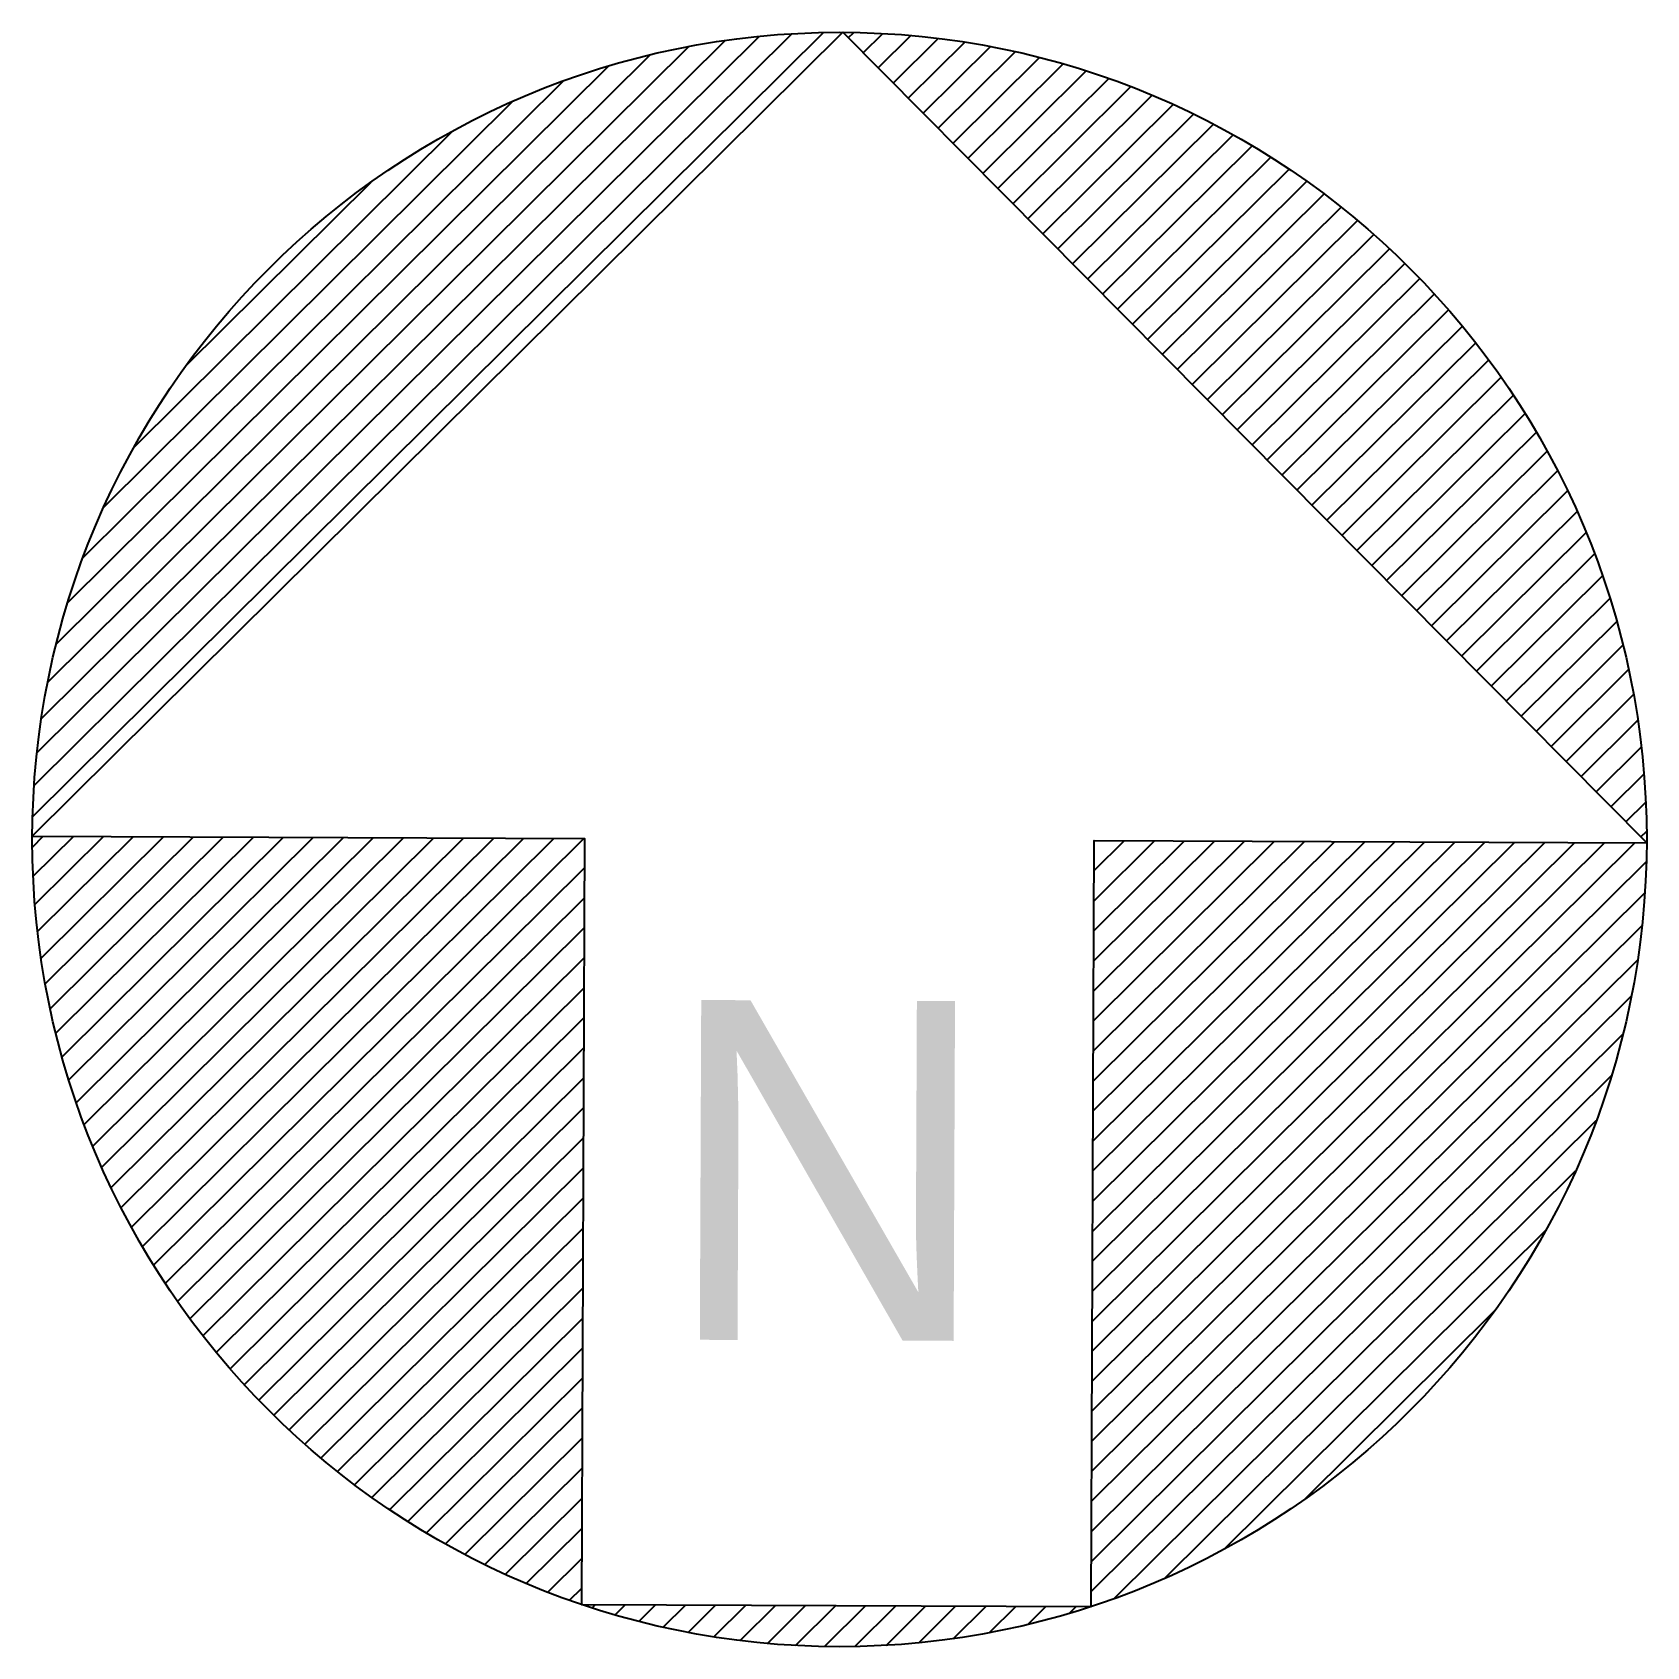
# Model space of a CAD drawing. Extents: x -1630 to 1696, y -3326 to 0.
import ezdxf

# ---------------------------------------------------------------- set-up
doc = ezdxf.new("R2010")
doc.units = 0
doc.layers.get('0').update_dxf_attribs({"linetype": 'CONTINUOUS'})

msp = doc.modelspace()

# ---------------------------------------------------------------- linework, layer by layer
at = {"color": 0}
for p, q in [((51, -11.1), (62.2, 0.1)), ((-1629.5, -1616.2), (0, 0)), ((-1626.5, -1551.5), (-64.7, -2.5)), ((-1620.6, -1484.1), (-132.2, -7.9)), ((-1611.4, -1413.3), (-203, -16.5)), ((-1598.3, -1338.8), (-277.7, -28.9)), ((81.8, -42.1), (122.2, -2.1)), ((112.6, -73.2), (180.1, -6.2)), ((143.4, -104.3), (236.2, -12.2)), ((174.2, -135.3), (290.7, -19.8)), ((205, -166.4), (343.6, -29)), ((-1580.6, -1259.5), (-357, -46)), ((235.8, -197.5), (395, -39.6)), ((266.6, -228.5), (445, -51.6)), ((297.4, -259.6), (493.8, -64.8)), ((-1556.9, -1174.4), (-442.3, -69)), ((328.2, -290.6), (541.3, -79.3)), ((359, -321.7), (587.7, -95)), ((-1525.3, -1081.5), (-535.5, -99.8)), ((389.9, -352.8), (632.9, -111.7)), ((420.7, -383.8), (677.1, -129.5)), ((-1482.4, -977.3), (-640.1, -141.9)), ((451.5, -414.9), (720.2, -148.4)), ((482.3, -446), (762.3, -168.2)), ((513.1, -477), (803.5, -189)), ((-1420.5, -854.3), (-763.6, -202.8)), ((543.9, -508.1), (843.7, -210.7)), ((574.7, -539.1), (883, -233.4)), ((605.5, -570.2), (921.4, -256.9)), ((636.3, -601.3), (958.9, -281.4)), ((-1313.7, -686.8), (-932, -308.2)), ((667.1, -632.3), (995.5, -306.6)), ((697.9, -663.4), (1031.3, -332.8)), ((728.7, -694.5), (1066.2, -359.7)), ((759.6, -725.5), (1100.3, -387.5)), ((790.4, -756.6), (1133.6, -416.1)), ((821.2, -787.6), (1166.1, -445.6)), ((852, -818.7), (1197.7, -475.8)), ((882.8, -849.8), (1228.5, -506.9)), ((913.6, -880.8), (1258.5, -538.7)), ((944.4, -911.9), (1287.7, -571.4)), ((975.2, -943), (1316.1, -604.9)), ((1006, -974), (1343.6, -639.2)), ((1036.8, -1005.1), (1370.3, -674.4)), ((1067.6, -1036.2), (1396.2, -710.3)), ((1098.4, -1067.2), (1421.2, -747.2)), ((1129.3, -1098.3), (1445.3, -784.8)), ((1160.1, -1129.3), (1468.5, -823.4)), ((1190.9, -1160.4), (1490.9, -862.9)), ((1221.7, -1191.5), (1512.3, -903.2)), ((1252.5, -1222.5), (1532.8, -944.5)), ((1283.3, -1253.6), (1552.3, -986.8)), ((1314.1, -1284.7), (1570.8, -1030)), ((1344.9, -1315.7), (1588.3, -1074.3)), ((1375.7, -1346.8), (1604.7, -1119.7)), ((1406.5, -1377.8), (1620, -1166.1)), ((1437.3, -1408.9), (1634.1, -1213.7)), ((1468.1, -1440), (1647, -1262.6)), ((1499, -1471), (1658.6, -1312.7)), ((1529.8, -1502.1), (1668.8, -1364.2)), ((1560.6, -1533.2), (1677.6, -1417.1)), ((1591.4, -1564.2), (1684.8, -1471.5)), ((1622.2, -1595.3), (1690.4, -1527.7)), ((1653, -1626.3), (1694.1, -1585.6)), ((-1630.1, -1678.4), (-1607.5, -1656)), ((-1628.5, -1738.4), (-1545.6, -1656.2)), ((-1624.8, -1796.4), (-1483.8, -1656.5)), ((-1619.3, -1852.5), (-1421.9, -1656.7)), ((-1612.2, -1907), (-1360, -1657)), ((-1603.4, -1960), (-1298.2, -1657.2)), ((-1593.2, -2011.5), (-1236.3, -1657.5)), ((-1581.6, -2061.6), (-1174.4, -1657.7)), ((-1568.8, -2110.5), (-1112.5, -1658)), ((-1554.7, -2158.1), (-1050.7, -1658.2)), ((-1539.4, -2204.6), (-988.8, -1658.5)), ((-1523, -2250), (-926.9, -1658.8)), ((-1505.6, -2294.3), (-865.1, -1659)), ((-1487.1, -2337.6), (-803.2, -1659.3)), ((-1467.6, -2379.9), (-741.3, -1659.5)), ((-1447.2, -2421.2), (-679.4, -1659.8)), ((-1425.7, -2461.6), (-617.6, -1660)), ((-1403.4, -2501.1), (-555.7, -1660.3)), ((-1380.2, -2539.6), (-493.8, -1660.5)), ((1683.8, -1657.4), (1695.8, -1645.5)), ((553.2, -2778.7), (1671.7, -1669.4)), ((553.5, -2716.8), (1609.8, -1669.2)), ((553.8, -2655), (1547.9, -1668.9)), ((554, -2593.1), (1486.1, -1668.7)), ((554.3, -2531.2), (1424.2, -1668.4)), ((554.5, -2469.4), (1362.3, -1668.2)), ((554.8, -2407.5), (1300.4, -1667.9)), ((555, -2345.6), (1238.6, -1667.7)), ((555.3, -2283.7), (1176.7, -1667.4)), ((555.5, -2221.9), (1114.8, -1667.2)), ((555.8, -2160), (1053, -1666.9)), ((556, -2098.1), (991.1, -1666.6)), ((556.3, -2036.3), (929.2, -1666.4)), ((556.6, -1974.4), (867.3, -1666.1)), ((556.8, -1912.5), (805.5, -1665.9)), ((557.1, -1850.6), (743.6, -1665.6)), ((557.3, -1788.8), (681.7, -1665.4)), ((557.6, -1726.9), (619.9, -1665.1)), ((-1356.1, -2577.3), (-492.4, -1720.8)), ((553, -2840.6), (1695.2, -1707.7)), ((-1331.1, -2614.2), (-492.7, -1782.6)), ((552.7, -2902.5), (1692.2, -1772.3)), ((-1305.3, -2650.2), (-492.9, -1844.5)), ((552.5, -2964.3), (1686.4, -1839.7)), ((-1278.6, -2685.4), (-493.2, -1906.4)), ((552.2, -3026.2), (1677.3, -1910.3)), ((-1251.1, -2719.7), (-493.4, -1968.2)), ((552, -3088.1), (1664.4, -1984.8)), ((-1222.8, -2753.2), (-493.7, -2030.1)), ((-1193.6, -2785.9), (-493.9, -2092)), ((551.7, -3149.9), (1646.7, -2063.9)), ((-1163.6, -2817.8), (-494.2, -2153.9)), ((551.5, -3211.8), (1623.2, -2148.8)), ((-1132.8, -2848.9), (-494.5, -2215.7)), ((598.8, -3226.5), (1591.9, -2241.5)), ((-1101.2, -2879.1), (-494.7, -2277.6)), ((-1068.8, -2908.6), (-495, -2339.5)), ((703, -3184.7), (1549.3, -2345.4)), ((-1035.5, -2937.2), (-495.2, -2401.3)), ((-1001.4, -2965), (-495.5, -2463.2)), ((826, -3124.4), (1488, -2467.8)), ((-966.5, -2992), (-495.7, -2525.1)), ((-930.7, -3018.1), (-496, -2587)), ((-894.1, -3043.4), (-496.2, -2648.8)), ((992.4, -3021), (1383.2, -2633.4)), ((-856.6, -3067.9), (-496.5, -2710.7)), ((-818.3, -3091.4), (-496.7, -2772.6)), ((-779, -3114.1), (-497, -2834.4)), ((-738.8, -3135.9), (-497.3, -2896.3)), ((-697.7, -3156.7), (-497.5, -2958.2)), ((-655.6, -3176.6), (-497.8, -3020.1)), ((-612.5, -3195.4), (-498, -3081.9)), ((-568.3, -3213.3), (-498.3, -3143.8)), ((-523.1, -3230.1), (-498.5, -3205.7)), ((-476.8, -3245.7), (-469.6, -3238.6)), ((-429.3, -3260.2), (-407.8, -3238.9)), ((-380.6, -3273.5), (-345.9, -3239.1)), ((-330.6, -3285.5), (-284, -3239.4)), ((-279.2, -3296.2), (-222.2, -3239.7)), ((-226.3, -3305.4), (-160.3, -3239.9)), ((-171.9, -3313.1), (-98.4, -3240.2)), ((-115.8, -3319.1), (-36.5, -3240.4)), ((-57.9, -3323.3), (25.3, -3240.7)), ((2, -3325.4), (87.2, -3240.9)), ((64.1, -3325.4), (149.1, -3241.2)), ((128.7, -3323), (210.9, -3241.4)), ((196.2, -3317.7), (272.8, -3241.7)), ((266.9, -3309.2), (334.7, -3241.9)), ((341.5, -3296.8), (396.6, -3242.2)), ((420.7, -3279.9), (458.4, -3242.5)), ((505.9, -3257), (520.3, -3242.7))]:
    msp.add_line(p, q, dxfattribs=at)
msp.add_lwpolyline([(39.7, 0.3), (-1630.2, -1655.9), (-492.2, -1660.5), (-498.7, -3238.5), (551.3, -3242.8), (557.8, -1664.9), (1695.8, -1669.5)], close=True, dxfattribs=at)
msp.add_circle((32.8, -1662.7), 1663, dxfattribs=at)

# ---------------------------------------------------------------- texts
msp.add_text('N', height=700, rotation=359.7642, dxfattribs=at).set_placement((-331.7, -2693.1))

doc.saveas('drawing.dxf')
